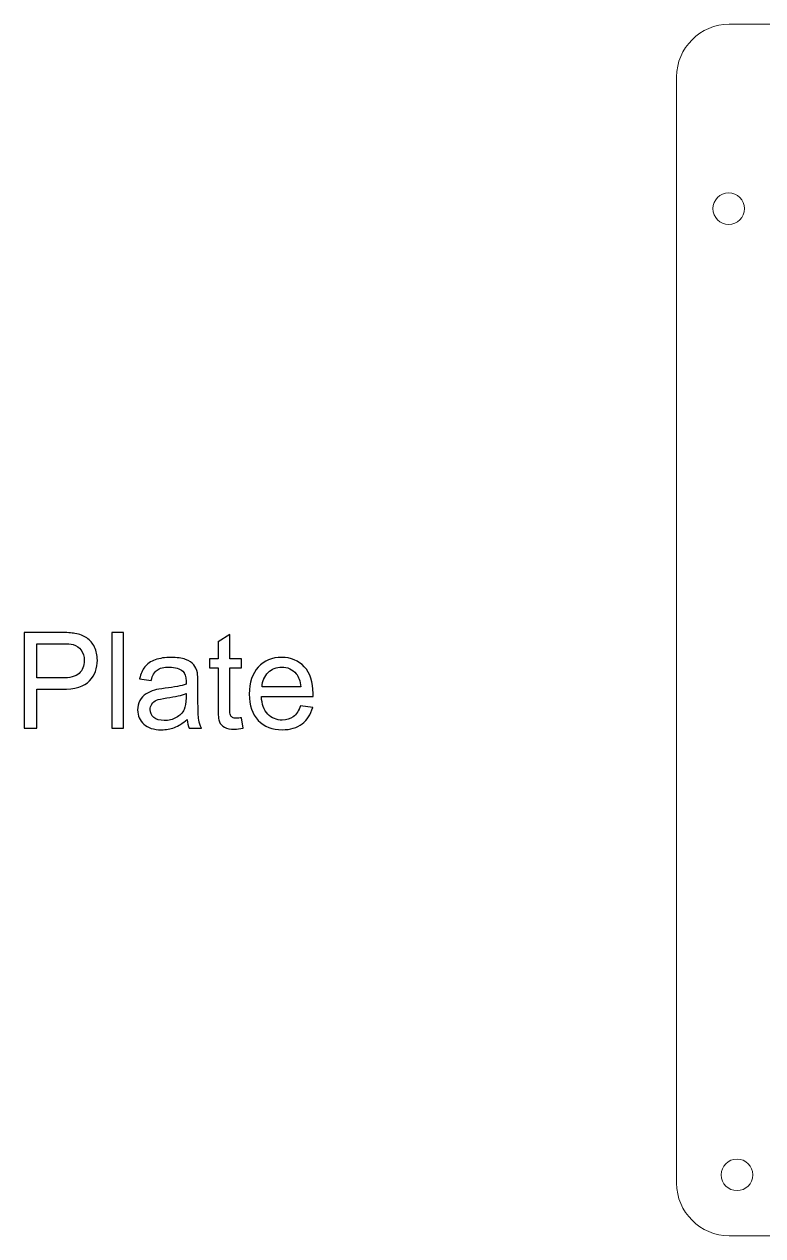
# Model space of a CAD drawing. Header units: millimetres. Extents: x -961 to -101, y 26 to 952.
# Drawn here: x -874.7 to -804.6, y 299.3 to 414.3 of the extents above; entities that cross this region are included whole.
import ezdxf

# ---------------------------------------------------------------- set-up
doc = ezdxf.new("R2010")
doc.units = ezdxf.units.MM
doc.header["$MEASUREMENT"] = 0
doc.layers.add('Layer 1', color=7, linetype='Continuous')

msp = doc.modelspace()

# ---------------------------------------------------------------- linework, layer by layer
at = {"layer": 'Layer 1', "color": 250, "lineweight": 9}
for centre in [(-807.7805, 396.8292), (-806.9927, 305.1119)]:
    msp.add_ellipse(centre, major_axis=(0, 1.5001), ratio=1, dxfattribs=at)
for points, knots in [([(-807.7337, 414.3293), (-807.7337, 414.3293), (-796.5336, 414.3293), (-796.5336, 414.3293), (-796.5336, 414.3293), (-793.7836, 414.3293), (-791.5337, 412.0793), (-791.5337, 409.3293), (-791.5337, 409.3293), (-791.5337, 409.3293), (-791.5337, 406.1293), (-791.5337, 406.1293), (-791.5337, 406.1293), (-791.5337, 406.1293), (-789.0337, 406.1293), (-789.0337, 406.1293), (-789.0337, 406.1293), (-789.0337, 406.1293), (-789.0337, 404.5793), (-789.0337, 404.5793), (-789.0337, 404.5793), (-789.0337, 404.5793), (-803.7337, 404.5793), (-803.7337, 404.5793), (-803.7337, 404.5793), (-803.7337, 404.5793), (-803.7337, 309.0794), (-803.7337, 309.0794), (-803.7337, 309.0794), (-803.7337, 309.0794), (-516.7337, 309.0794), (-516.7337, 309.0794), (-516.7337, 309.0794), (-516.7337, 309.0794), (-516.7337, 404.5793), (-516.7337, 404.5793), (-516.7337, 404.5793), (-516.7337, 404.5793), (-780.0337, 404.5793), (-780.0337, 404.5793), (-780.0337, 404.5793), (-780.0337, 404.5793), (-780.0337, 406.1293), (-780.0337, 406.1293), (-780.0337, 406.1293), (-780.0337, 406.1293), (-777.5337, 406.1293), (-777.5337, 406.1293), (-777.5337, 406.1293), (-777.5337, 406.1293), (-777.5337, 409.3293), (-777.5337, 409.3293), (-777.5337, 409.3293), (-777.5337, 412.0793), (-775.2837, 414.3293), (-772.5337, 414.3293), (-772.5337, 414.3293), (-772.5337, 414.3293), (-512.7337, 414.3293), (-512.7337, 414.3293), (-512.7337, 414.3293), (-509.9837, 414.3293), (-507.7337, 412.0793), (-507.7337, 409.3293), (-507.7337, 409.3293), (-507.7337, 409.3293), (-507.7337, 304.3294), (-507.7337, 304.3294), (-507.7337, 304.3294), (-507.7337, 301.5794), (-509.9837, 299.3294), (-512.7337, 299.3294), (-512.7337, 299.3294), (-512.7337, 299.3294), (-807.7337, 299.3294), (-807.7337, 299.3294), (-807.7337, 299.3294), (-810.4837, 299.3294), (-812.7337, 301.5794), (-812.7337, 304.3294), (-812.7337, 304.3294), (-812.7337, 304.3294), (-812.7337, 409.3293), (-812.7337, 409.3293), (-812.7337, 409.3293), (-812.7337, 412.0793), (-810.4837, 414.3293), (-807.7337, 414.3293)], [0, 0, 0, 0, 0.04347826, 0.04347826, 0.04347826, 0.04347826, 0.08695652, 0.08695652, 0.08695652, 0.08695652, 0.13043478, 0.13043478, 0.13043478, 0.13043478, 0.17391304, 0.17391304, 0.17391304, 0.17391304, 0.2173913, 0.2173913, 0.2173913, 0.2173913, 0.26086957, 0.26086957, 0.26086957, 0.26086957, 0.30434783, 0.30434783, 0.30434783, 0.30434783, 0.34782609, 0.34782609, 0.34782609, 0.34782609, 0.39130435, 0.39130435, 0.39130435, 0.39130435, 0.43478261, 0.43478261, 0.43478261, 0.43478261, 0.47826087, 0.47826087, 0.47826087, 0.47826087, 0.52173913, 0.52173913, 0.52173913, 0.52173913, 0.56521739, 0.56521739, 0.56521739, 0.56521739, 0.60869565, 0.60869565, 0.60869565, 0.60869565, 0.65217391, 0.65217391, 0.65217391, 0.65217391, 0.69565217, 0.69565217, 0.69565217, 0.69565217, 0.73913043, 0.73913043, 0.73913043, 0.73913043, 0.7826087, 0.7826087, 0.7826087, 0.7826087, 0.82608696, 0.82608696, 0.82608696, 0.82608696, 0.86956522, 0.86956522, 0.86956522, 0.86956522, 0.91304348, 0.91304348, 0.91304348, 0.91304348, 1, 1, 1, 1]), ([(-874.6841, 347.5), (-874.6841, 347.5), (-874.6841, 356.5932), (-874.6841, 356.5932), (-874.6841, 356.5932), (-874.6841, 356.5932), (-871.2509, 356.5932), (-871.2509, 356.5932), (-871.2509, 356.5932), (-870.6476, 356.5932), (-870.1862, 356.5636), (-869.8666, 356.5064), (-869.8666, 356.5064), (-869.4199, 356.4323), (-869.0453, 356.2905), (-868.7426, 356.0831), (-868.7426, 356.0831), (-868.4399, 355.8735), (-868.1965, 355.5814), (-868.0124, 355.2068), (-868.0124, 355.2068), (-867.8282, 354.8321), (-867.7372, 354.4194), (-867.7372, 353.9685), (-867.7372, 353.9685), (-867.7372, 353.1981), (-867.9827, 352.544), (-868.4759, 352.0106), (-868.4759, 352.0106), (-868.967, 351.4751), (-869.8581, 351.2084), (-871.145, 351.2084), (-871.145, 351.2084), (-871.145, 351.2084), (-873.4776, 351.2084), (-873.4776, 351.2084), (-873.4776, 351.2084), (-873.4776, 351.2084), (-873.4776, 347.5), (-873.4776, 347.5), (-873.4776, 347.5), (-873.4776, 347.5), (-874.6841, 347.5), (-874.6841, 347.5)], [0, 0, 0, 0, 0.08333333, 0.08333333, 0.08333333, 0.08333333, 0.16666667, 0.16666667, 0.16666667, 0.16666667, 0.25, 0.25, 0.25, 0.25, 0.33333333, 0.33333333, 0.33333333, 0.33333333, 0.41666667, 0.41666667, 0.41666667, 0.41666667, 0.5, 0.5, 0.5, 0.5, 0.58333333, 0.58333333, 0.58333333, 0.58333333, 0.66666667, 0.66666667, 0.66666667, 0.66666667, 0.75, 0.75, 0.75, 0.75, 0.83333333, 0.83333333, 0.83333333, 0.83333333, 1, 1, 1, 1]), ([(-866.3783, 347.5), (-866.3783, 347.5), (-866.3783, 356.5932), (-866.3783, 356.5932), (-866.3783, 356.5932), (-866.3783, 356.5932), (-865.2607, 356.5932), (-865.2607, 356.5932), (-865.2607, 356.5932), (-865.2607, 356.5932), (-865.2607, 347.5), (-865.2607, 347.5), (-865.2607, 347.5), (-865.2607, 347.5), (-866.3783, 347.5), (-866.3783, 347.5)], [0, 0, 0, 0, 0.2, 0.2, 0.2, 0.2, 0.4, 0.4, 0.4, 0.4, 0.6, 0.6, 0.6, 0.6, 1, 1, 1, 1]), ([(-873.4776, 352.2752), (-873.4776, 352.2752), (-871.1281, 352.2752), (-871.1281, 352.2752), (-871.1281, 352.2752), (-870.3492, 352.2752), (-869.7988, 352.4191), (-869.4707, 352.7091), (-869.4707, 352.7091), (-869.1448, 352.9991), (-868.9818, 353.4055), (-868.9818, 353.9326), (-868.9818, 353.9326), (-868.9818, 354.3114), (-869.077, 354.6374), (-869.2697, 354.9083), (-869.2697, 354.9083), (-869.4623, 355.1793), (-869.7163, 355.3592), (-870.0295, 355.446), (-870.0295, 355.446), (-870.2327, 355.4989), (-870.6074, 355.5264), (-871.1514, 355.5264), (-871.1514, 355.5264), (-871.1514, 355.5264), (-873.4776, 355.5264), (-873.4776, 355.5264), (-873.4776, 355.5264), (-873.4776, 355.5264), (-873.4776, 352.2752), (-873.4776, 352.2752)], [0, 0, 0, 0, 0.11111111, 0.11111111, 0.11111111, 0.11111111, 0.22222222, 0.22222222, 0.22222222, 0.22222222, 0.33333333, 0.33333333, 0.33333333, 0.33333333, 0.44444444, 0.44444444, 0.44444444, 0.44444444, 0.55555556, 0.55555556, 0.55555556, 0.55555556, 0.66666667, 0.66666667, 0.66666667, 0.66666667, 0.77777778, 0.77777778, 0.77777778, 0.77777778, 1, 1, 1, 1]), ([(-854.0424, 348.497), (-854.0424, 348.497), (-853.89, 347.5106), (-853.89, 347.5106), (-853.89, 347.5106), (-854.2033, 347.445), (-854.4848, 347.4111), (-854.7303, 347.4111), (-854.7303, 347.4111), (-855.1346, 347.4111), (-855.4479, 347.4746), (-855.6722, 347.6037), (-855.6722, 347.6037), (-855.8945, 347.7328), (-856.0511, 347.9001), (-856.1421, 348.1096), (-856.1421, 348.1096), (-856.2331, 348.3192), (-856.2776, 348.7594), (-856.2776, 349.4304), (-856.2776, 349.4304), (-856.2776, 349.4304), (-856.2776, 353.2277), (-856.2776, 353.2277), (-856.2776, 353.2277), (-856.2776, 353.2277), (-857.1031, 353.2277), (-857.1031, 353.2277), (-857.1031, 353.2277), (-857.1031, 353.2277), (-857.1031, 354.0913), (-857.1031, 354.0913), (-857.1031, 354.0913), (-857.1031, 354.0913), (-856.2776, 354.0913), (-856.2776, 354.0913), (-856.2776, 354.0913), (-856.2776, 354.0913), (-856.2776, 355.7211), (-856.2776, 355.7211), (-856.2776, 355.7211), (-856.2776, 355.7211), (-855.16, 356.3921), (-855.16, 356.3921), (-855.16, 356.3921), (-855.16, 356.3921), (-855.16, 354.0913), (-855.16, 354.0913), (-855.16, 354.0913), (-855.16, 354.0913), (-854.0424, 354.0913), (-854.0424, 354.0913), (-854.0424, 354.0913), (-854.0424, 354.0913), (-854.0424, 353.2277), (-854.0424, 353.2277), (-854.0424, 353.2277), (-854.0424, 353.2277), (-855.16, 353.2277), (-855.16, 353.2277), (-855.16, 353.2277), (-855.16, 353.2277), (-855.16, 349.3669), (-855.16, 349.3669), (-855.16, 349.3669), (-855.16, 349.0473), (-855.1409, 348.842), (-855.1007, 348.751), (-855.1007, 348.751), (-855.0626, 348.6599), (-854.9991, 348.588), (-854.9102, 348.5329), (-854.9102, 348.5329), (-854.8213, 348.48), (-854.6943, 348.4525), (-854.5292, 348.4525), (-854.5292, 348.4525), (-854.4065, 348.4525), (-854.2435, 348.4673), (-854.0424, 348.497)], [0, 0, 0, 0, 0.04761905, 0.04761905, 0.04761905, 0.04761905, 0.0952381, 0.0952381, 0.0952381, 0.0952381, 0.14285714, 0.14285714, 0.14285714, 0.14285714, 0.19047619, 0.19047619, 0.19047619, 0.19047619, 0.23809524, 0.23809524, 0.23809524, 0.23809524, 0.28571429, 0.28571429, 0.28571429, 0.28571429, 0.33333333, 0.33333333, 0.33333333, 0.33333333, 0.38095238, 0.38095238, 0.38095238, 0.38095238, 0.42857143, 0.42857143, 0.42857143, 0.42857143, 0.47619048, 0.47619048, 0.47619048, 0.47619048, 0.52380952, 0.52380952, 0.52380952, 0.52380952, 0.57142857, 0.57142857, 0.57142857, 0.57142857, 0.61904762, 0.61904762, 0.61904762, 0.61904762, 0.66666667, 0.66666667, 0.66666667, 0.66666667, 0.71428571, 0.71428571, 0.71428571, 0.71428571, 0.76190476, 0.76190476, 0.76190476, 0.76190476, 0.80952381, 0.80952381, 0.80952381, 0.80952381, 0.85714286, 0.85714286, 0.85714286, 0.85714286, 0.9047619, 0.9047619, 0.9047619, 0.9047619, 1, 1, 1, 1]), ([(-859.2261, 348.3255), (-859.641, 347.972), (-860.041, 347.7244), (-860.4241, 347.5783), (-860.4241, 347.5783), (-860.8072, 347.4323), (-861.2179, 347.3603), (-861.6581, 347.3603), (-861.6581, 347.3603), (-862.382, 347.3603), (-862.9387, 347.536), (-863.3282, 347.8895), (-863.3282, 347.8895), (-863.7177, 348.2408), (-863.9124, 348.6917), (-863.9124, 349.2399), (-863.9124, 349.2399), (-863.9124, 349.5616), (-863.8383, 349.8559), (-863.6923, 350.1226), (-863.6923, 350.1226), (-863.5441, 350.3893), (-863.3515, 350.6009), (-863.1144, 350.7618), (-863.1144, 350.7618), (-862.8752, 350.9227), (-862.6085, 351.0454), (-862.3101, 351.128), (-862.3101, 351.128), (-862.0899, 351.1851), (-861.7576, 351.2402), (-861.3152, 351.2952), (-861.3152, 351.2952), (-860.4135, 351.401), (-859.7468, 351.5301), (-859.3213, 351.6783), (-859.3213, 351.6783), (-859.3171, 351.8307), (-859.315, 351.9281), (-859.315, 351.9683), (-859.315, 351.9683), (-859.315, 352.4213), (-859.4208, 352.7409), (-859.6325, 352.9271), (-859.6325, 352.9271), (-859.9182, 353.179), (-860.3437, 353.3039), (-860.9067, 353.3039), (-860.9067, 353.3039), (-861.4338, 353.3039), (-861.8232, 353.2108), (-862.073, 353.0266), (-862.073, 353.0266), (-862.3249, 352.8425), (-862.509, 352.5165), (-862.6297, 352.0466), (-862.6297, 352.0466), (-862.6297, 352.0466), (-863.7219, 352.199), (-863.7219, 352.199), (-863.7219, 352.199), (-863.6224, 352.6668), (-863.4594, 353.0457), (-863.2308, 353.3335), (-863.2308, 353.3335), (-863.0022, 353.6214), (-862.672, 353.8415), (-862.2402, 353.9982), (-862.2402, 353.9982), (-861.8105, 354.1527), (-861.3089, 354.231), (-860.7416, 354.231), (-860.7416, 354.231), (-860.1786, 354.231), (-859.7193, 354.1654), (-859.3658, 354.032), (-859.3658, 354.032), (-859.0144, 353.8987), (-858.7541, 353.7336), (-858.589, 353.5325), (-858.589, 353.5325), (-858.4239, 353.3314), (-858.3075, 353.0774), (-858.2397, 352.7705), (-858.2397, 352.7705), (-858.2037, 352.58), (-858.1847, 352.2371), (-858.1847, 351.7439), (-858.1847, 351.7439), (-858.1847, 351.7439), (-858.1847, 350.2623), (-858.1847, 350.2623), (-858.1847, 350.2623), (-858.1847, 349.2272), (-858.1614, 348.5732), (-858.1148, 348.2959), (-858.1148, 348.2959), (-858.0704, 348.0186), (-857.9773, 347.754), (-857.8418, 347.5), (-857.8418, 347.5), (-857.8418, 347.5), (-859.0102, 347.5), (-859.0102, 347.5), (-859.0102, 347.5), (-859.1224, 347.735), (-859.1943, 348.0101), (-859.2261, 348.3255)], [0, 0, 0, 0, 0.03571429, 0.03571429, 0.03571429, 0.03571429, 0.07142857, 0.07142857, 0.07142857, 0.07142857, 0.10714286, 0.10714286, 0.10714286, 0.10714286, 0.14285714, 0.14285714, 0.14285714, 0.14285714, 0.17857143, 0.17857143, 0.17857143, 0.17857143, 0.21428571, 0.21428571, 0.21428571, 0.21428571, 0.25, 0.25, 0.25, 0.25, 0.28571429, 0.28571429, 0.28571429, 0.28571429, 0.32142857, 0.32142857, 0.32142857, 0.32142857, 0.35714286, 0.35714286, 0.35714286, 0.35714286, 0.39285714, 0.39285714, 0.39285714, 0.39285714, 0.42857143, 0.42857143, 0.42857143, 0.42857143, 0.46428571, 0.46428571, 0.46428571, 0.46428571, 0.5, 0.5, 0.5, 0.5, 0.53571429, 0.53571429, 0.53571429, 0.53571429, 0.57142857, 0.57142857, 0.57142857, 0.57142857, 0.60714286, 0.60714286, 0.60714286, 0.60714286, 0.64285714, 0.64285714, 0.64285714, 0.64285714, 0.67857143, 0.67857143, 0.67857143, 0.67857143, 0.71428571, 0.71428571, 0.71428571, 0.71428571, 0.75, 0.75, 0.75, 0.75, 0.78571429, 0.78571429, 0.78571429, 0.78571429, 0.82142857, 0.82142857, 0.82142857, 0.82142857, 0.85714286, 0.85714286, 0.85714286, 0.85714286, 0.89285714, 0.89285714, 0.89285714, 0.89285714, 0.92857143, 0.92857143, 0.92857143, 0.92857143, 1, 1, 1, 1]), ([(-848.4438, 349.6336), (-848.4438, 349.6336), (-847.2881, 349.4812), (-847.2881, 349.4812), (-847.2881, 349.4812), (-847.468, 348.8102), (-847.8046, 348.2874), (-848.2956, 347.917), (-848.2956, 347.917), (-848.7867, 347.5466), (-849.4132, 347.3603), (-850.1773, 347.3603), (-850.1773, 347.3603), (-851.1383, 347.3603), (-851.9003, 347.6566), (-852.4633, 348.2493), (-852.4633, 348.2493), (-853.0264, 348.8399), (-853.3079, 349.6717), (-853.3079, 350.7406), (-853.3079, 350.7406), (-853.3079, 351.8455), (-853.0243, 352.7049), (-852.4549, 353.3145), (-852.4549, 353.3145), (-851.8855, 353.9262), (-851.1468, 354.231), (-850.2387, 354.231), (-850.2387, 354.231), (-849.3603, 354.231), (-848.6428, 353.9326), (-848.0861, 353.3335), (-848.0861, 353.3335), (-847.5294, 352.7345), (-847.25, 351.8921), (-847.25, 350.8062), (-847.25, 350.8062), (-847.25, 350.7406), (-847.2521, 350.6411), (-847.2563, 350.5099), (-847.2563, 350.5099), (-847.2563, 350.5099), (-852.1649, 350.5099), (-852.1649, 350.5099), (-852.1649, 350.5099), (-852.1226, 349.7881), (-851.9194, 349.2336), (-851.5511, 348.8504), (-851.5511, 348.8504), (-851.1849, 348.4673), (-850.7256, 348.2747), (-850.1773, 348.2747), (-850.1773, 348.2747), (-849.7688, 348.2747), (-849.4196, 348.3827), (-849.1317, 348.5986), (-849.1317, 348.5986), (-848.8417, 348.8145), (-848.6131, 349.1595), (-848.4438, 349.6336)], [0, 0, 0, 0, 0.0625, 0.0625, 0.0625, 0.0625, 0.125, 0.125, 0.125, 0.125, 0.1875, 0.1875, 0.1875, 0.1875, 0.25, 0.25, 0.25, 0.25, 0.3125, 0.3125, 0.3125, 0.3125, 0.375, 0.375, 0.375, 0.375, 0.4375, 0.4375, 0.4375, 0.4375, 0.5, 0.5, 0.5, 0.5, 0.5625, 0.5625, 0.5625, 0.5625, 0.625, 0.625, 0.625, 0.625, 0.6875, 0.6875, 0.6875, 0.6875, 0.75, 0.75, 0.75, 0.75, 0.8125, 0.8125, 0.8125, 0.8125, 0.875, 0.875, 0.875, 0.875, 1, 1, 1, 1]), ([(-852.1014, 351.4243), (-852.1014, 351.4243), (-848.4311, 351.4243), (-848.4311, 351.4243), (-848.4311, 351.4243), (-848.4798, 351.9789), (-848.6216, 352.3937), (-848.8523, 352.671), (-848.8523, 352.671), (-849.2058, 353.1007), (-849.6672, 353.3166), (-850.2324, 353.3166), (-850.2324, 353.3166), (-850.7446, 353.3166), (-851.1743, 353.1452), (-851.5235, 352.8023), (-851.5235, 352.8023), (-851.8707, 352.4594), (-852.0633, 352), (-852.1014, 351.4243)], [0, 0, 0, 0, 0.16666667, 0.16666667, 0.16666667, 0.16666667, 0.33333333, 0.33333333, 0.33333333, 0.33333333, 0.5, 0.5, 0.5, 0.5, 0.66666667, 0.66666667, 0.66666667, 0.66666667, 1, 1, 1, 1]), ([(-859.315, 350.802), (-859.7214, 350.6369), (-860.331, 350.4972), (-861.1438, 350.3829), (-861.1438, 350.3829), (-861.6052, 350.3173), (-861.9312, 350.2432), (-862.1217, 350.1607), (-862.1217, 350.1607), (-862.3122, 350.0781), (-862.4582, 349.9575), (-862.562, 349.8008), (-862.562, 349.8008), (-862.6657, 349.6421), (-862.7186, 349.4664), (-862.7186, 349.2717), (-862.7186, 349.2717), (-862.7186, 348.9774), (-862.6064, 348.7298), (-862.3799, 348.5329), (-862.3799, 348.5329), (-862.1534, 348.3361), (-861.8232, 348.2366), (-861.3893, 348.2366), (-861.3893, 348.2366), (-860.9596, 348.2366), (-860.5765, 348.3297), (-860.24, 348.5181), (-860.24, 348.5181), (-859.9055, 348.7044), (-859.6579, 348.9605), (-859.5013, 349.2844), (-859.5013, 349.2844), (-859.3806, 349.5362), (-859.3213, 349.9067), (-859.3213, 350.3956), (-859.3213, 350.3956), (-859.3213, 350.3956), (-859.315, 350.802), (-859.315, 350.802)], [0, 0, 0, 0, 0.09090909, 0.09090909, 0.09090909, 0.09090909, 0.18181818, 0.18181818, 0.18181818, 0.18181818, 0.27272727, 0.27272727, 0.27272727, 0.27272727, 0.36363636, 0.36363636, 0.36363636, 0.36363636, 0.45454545, 0.45454545, 0.45454545, 0.45454545, 0.54545455, 0.54545455, 0.54545455, 0.54545455, 0.63636364, 0.63636364, 0.63636364, 0.63636364, 0.72727273, 0.72727273, 0.72727273, 0.72727273, 0.81818182, 0.81818182, 0.81818182, 0.81818182, 1, 1, 1, 1])]:
    msp.add_open_spline(points, degree=3, knots=knots, dxfattribs=at)
at = {"layer": 'Layer 1', "color": 250}
for points, knots in [([(-874.6841, 347.5), (-874.6841, 347.5), (-874.6841, 356.5932), (-874.6841, 356.5932), (-874.6841, 356.5932), (-874.6841, 356.5932), (-871.2509, 356.5932), (-871.2509, 356.5932), (-871.2509, 356.5932), (-870.6476, 356.5932), (-870.1862, 356.5636), (-869.8666, 356.5064), (-869.8666, 356.5064), (-869.4199, 356.4323), (-869.0453, 356.2905), (-868.7426, 356.0831), (-868.7426, 356.0831), (-868.4399, 355.8735), (-868.1965, 355.5814), (-868.0124, 355.2068), (-868.0124, 355.2068), (-867.8282, 354.8321), (-867.7372, 354.4194), (-867.7372, 353.9685), (-867.7372, 353.9685), (-867.7372, 353.1981), (-867.9827, 352.544), (-868.4759, 352.0106), (-868.4759, 352.0106), (-868.967, 351.4751), (-869.8581, 351.2084), (-871.145, 351.2084), (-871.145, 351.2084), (-871.145, 351.2084), (-873.4776, 351.2084), (-873.4776, 351.2084), (-873.4776, 351.2084), (-873.4776, 351.2084), (-873.4776, 347.5), (-873.4776, 347.5), (-873.4776, 347.5), (-873.4776, 347.5), (-874.6841, 347.5), (-874.6841, 347.5)], [0, 0, 0, 0, 0.08333333, 0.08333333, 0.08333333, 0.08333333, 0.16666667, 0.16666667, 0.16666667, 0.16666667, 0.25, 0.25, 0.25, 0.25, 0.33333333, 0.33333333, 0.33333333, 0.33333333, 0.41666667, 0.41666667, 0.41666667, 0.41666667, 0.5, 0.5, 0.5, 0.5, 0.58333333, 0.58333333, 0.58333333, 0.58333333, 0.66666667, 0.66666667, 0.66666667, 0.66666667, 0.75, 0.75, 0.75, 0.75, 0.83333333, 0.83333333, 0.83333333, 0.83333333, 1, 1, 1, 1]), ([(-866.3783, 347.5), (-866.3783, 347.5), (-866.3783, 356.5932), (-866.3783, 356.5932), (-866.3783, 356.5932), (-866.3783, 356.5932), (-865.2607, 356.5932), (-865.2607, 356.5932), (-865.2607, 356.5932), (-865.2607, 356.5932), (-865.2607, 347.5), (-865.2607, 347.5), (-865.2607, 347.5), (-865.2607, 347.5), (-866.3783, 347.5), (-866.3783, 347.5)], [0, 0, 0, 0, 0.2, 0.2, 0.2, 0.2, 0.4, 0.4, 0.4, 0.4, 0.6, 0.6, 0.6, 0.6, 1, 1, 1, 1]), ([(-873.4776, 352.2752), (-873.4776, 352.2752), (-871.1281, 352.2752), (-871.1281, 352.2752), (-871.1281, 352.2752), (-870.3492, 352.2752), (-869.7988, 352.4191), (-869.4707, 352.7091), (-869.4707, 352.7091), (-869.1448, 352.9991), (-868.9818, 353.4055), (-868.9818, 353.9326), (-868.9818, 353.9326), (-868.9818, 354.3114), (-869.077, 354.6374), (-869.2697, 354.9083), (-869.2697, 354.9083), (-869.4623, 355.1793), (-869.7163, 355.3592), (-870.0295, 355.446), (-870.0295, 355.446), (-870.2327, 355.4989), (-870.6074, 355.5264), (-871.1514, 355.5264), (-871.1514, 355.5264), (-871.1514, 355.5264), (-873.4776, 355.5264), (-873.4776, 355.5264), (-873.4776, 355.5264), (-873.4776, 355.5264), (-873.4776, 352.2752), (-873.4776, 352.2752)], [0, 0, 0, 0, 0.11111111, 0.11111111, 0.11111111, 0.11111111, 0.22222222, 0.22222222, 0.22222222, 0.22222222, 0.33333333, 0.33333333, 0.33333333, 0.33333333, 0.44444444, 0.44444444, 0.44444444, 0.44444444, 0.55555556, 0.55555556, 0.55555556, 0.55555556, 0.66666667, 0.66666667, 0.66666667, 0.66666667, 0.77777778, 0.77777778, 0.77777778, 0.77777778, 1, 1, 1, 1]), ([(-854.0424, 348.497), (-854.0424, 348.497), (-853.89, 347.5106), (-853.89, 347.5106), (-853.89, 347.5106), (-854.2033, 347.445), (-854.4848, 347.4111), (-854.7303, 347.4111), (-854.7303, 347.4111), (-855.1346, 347.4111), (-855.4479, 347.4746), (-855.6722, 347.6037), (-855.6722, 347.6037), (-855.8945, 347.7328), (-856.0511, 347.9001), (-856.1421, 348.1096), (-856.1421, 348.1096), (-856.2331, 348.3192), (-856.2776, 348.7594), (-856.2776, 349.4304), (-856.2776, 349.4304), (-856.2776, 349.4304), (-856.2776, 353.2277), (-856.2776, 353.2277), (-856.2776, 353.2277), (-856.2776, 353.2277), (-857.1031, 353.2277), (-857.1031, 353.2277), (-857.1031, 353.2277), (-857.1031, 353.2277), (-857.1031, 354.0913), (-857.1031, 354.0913), (-857.1031, 354.0913), (-857.1031, 354.0913), (-856.2776, 354.0913), (-856.2776, 354.0913), (-856.2776, 354.0913), (-856.2776, 354.0913), (-856.2776, 355.7211), (-856.2776, 355.7211), (-856.2776, 355.7211), (-856.2776, 355.7211), (-855.16, 356.3921), (-855.16, 356.3921), (-855.16, 356.3921), (-855.16, 356.3921), (-855.16, 354.0913), (-855.16, 354.0913), (-855.16, 354.0913), (-855.16, 354.0913), (-854.0424, 354.0913), (-854.0424, 354.0913), (-854.0424, 354.0913), (-854.0424, 354.0913), (-854.0424, 353.2277), (-854.0424, 353.2277), (-854.0424, 353.2277), (-854.0424, 353.2277), (-855.16, 353.2277), (-855.16, 353.2277), (-855.16, 353.2277), (-855.16, 353.2277), (-855.16, 349.3669), (-855.16, 349.3669), (-855.16, 349.3669), (-855.16, 349.0473), (-855.1409, 348.842), (-855.1007, 348.751), (-855.1007, 348.751), (-855.0626, 348.6599), (-854.9991, 348.588), (-854.9102, 348.5329), (-854.9102, 348.5329), (-854.8213, 348.48), (-854.6943, 348.4525), (-854.5292, 348.4525), (-854.5292, 348.4525), (-854.4065, 348.4525), (-854.2435, 348.4673), (-854.0424, 348.497)], [0, 0, 0, 0, 0.04761905, 0.04761905, 0.04761905, 0.04761905, 0.0952381, 0.0952381, 0.0952381, 0.0952381, 0.14285714, 0.14285714, 0.14285714, 0.14285714, 0.19047619, 0.19047619, 0.19047619, 0.19047619, 0.23809524, 0.23809524, 0.23809524, 0.23809524, 0.28571429, 0.28571429, 0.28571429, 0.28571429, 0.33333333, 0.33333333, 0.33333333, 0.33333333, 0.38095238, 0.38095238, 0.38095238, 0.38095238, 0.42857143, 0.42857143, 0.42857143, 0.42857143, 0.47619048, 0.47619048, 0.47619048, 0.47619048, 0.52380952, 0.52380952, 0.52380952, 0.52380952, 0.57142857, 0.57142857, 0.57142857, 0.57142857, 0.61904762, 0.61904762, 0.61904762, 0.61904762, 0.66666667, 0.66666667, 0.66666667, 0.66666667, 0.71428571, 0.71428571, 0.71428571, 0.71428571, 0.76190476, 0.76190476, 0.76190476, 0.76190476, 0.80952381, 0.80952381, 0.80952381, 0.80952381, 0.85714286, 0.85714286, 0.85714286, 0.85714286, 0.9047619, 0.9047619, 0.9047619, 0.9047619, 1, 1, 1, 1]), ([(-859.2261, 348.3255), (-859.641, 347.972), (-860.041, 347.7244), (-860.4241, 347.5783), (-860.4241, 347.5783), (-860.8072, 347.4323), (-861.2179, 347.3603), (-861.6581, 347.3603), (-861.6581, 347.3603), (-862.382, 347.3603), (-862.9387, 347.536), (-863.3282, 347.8895), (-863.3282, 347.8895), (-863.7177, 348.2408), (-863.9124, 348.6917), (-863.9124, 349.2399), (-863.9124, 349.2399), (-863.9124, 349.5616), (-863.8383, 349.8559), (-863.6923, 350.1226), (-863.6923, 350.1226), (-863.5441, 350.3893), (-863.3515, 350.6009), (-863.1144, 350.7618), (-863.1144, 350.7618), (-862.8752, 350.9227), (-862.6085, 351.0454), (-862.3101, 351.128), (-862.3101, 351.128), (-862.0899, 351.1851), (-861.7576, 351.2402), (-861.3152, 351.2952), (-861.3152, 351.2952), (-860.4135, 351.401), (-859.7468, 351.5301), (-859.3213, 351.6783), (-859.3213, 351.6783), (-859.3171, 351.8307), (-859.315, 351.9281), (-859.315, 351.9683), (-859.315, 351.9683), (-859.315, 352.4213), (-859.4208, 352.7409), (-859.6325, 352.9271), (-859.6325, 352.9271), (-859.9182, 353.179), (-860.3437, 353.3039), (-860.9067, 353.3039), (-860.9067, 353.3039), (-861.4338, 353.3039), (-861.8232, 353.2108), (-862.073, 353.0266), (-862.073, 353.0266), (-862.3249, 352.8425), (-862.509, 352.5165), (-862.6297, 352.0466), (-862.6297, 352.0466), (-862.6297, 352.0466), (-863.7219, 352.199), (-863.7219, 352.199), (-863.7219, 352.199), (-863.6224, 352.6668), (-863.4594, 353.0457), (-863.2308, 353.3335), (-863.2308, 353.3335), (-863.0022, 353.6214), (-862.672, 353.8415), (-862.2402, 353.9982), (-862.2402, 353.9982), (-861.8105, 354.1527), (-861.3089, 354.231), (-860.7416, 354.231), (-860.7416, 354.231), (-860.1786, 354.231), (-859.7193, 354.1654), (-859.3658, 354.032), (-859.3658, 354.032), (-859.0144, 353.8987), (-858.7541, 353.7336), (-858.589, 353.5325), (-858.589, 353.5325), (-858.4239, 353.3314), (-858.3075, 353.0774), (-858.2397, 352.7705), (-858.2397, 352.7705), (-858.2037, 352.58), (-858.1847, 352.2371), (-858.1847, 351.7439), (-858.1847, 351.7439), (-858.1847, 351.7439), (-858.1847, 350.2623), (-858.1847, 350.2623), (-858.1847, 350.2623), (-858.1847, 349.2272), (-858.1614, 348.5732), (-858.1148, 348.2959), (-858.1148, 348.2959), (-858.0704, 348.0186), (-857.9773, 347.754), (-857.8418, 347.5), (-857.8418, 347.5), (-857.8418, 347.5), (-859.0102, 347.5), (-859.0102, 347.5), (-859.0102, 347.5), (-859.1224, 347.735), (-859.1943, 348.0101), (-859.2261, 348.3255)], [0, 0, 0, 0, 0.03571429, 0.03571429, 0.03571429, 0.03571429, 0.07142857, 0.07142857, 0.07142857, 0.07142857, 0.10714286, 0.10714286, 0.10714286, 0.10714286, 0.14285714, 0.14285714, 0.14285714, 0.14285714, 0.17857143, 0.17857143, 0.17857143, 0.17857143, 0.21428571, 0.21428571, 0.21428571, 0.21428571, 0.25, 0.25, 0.25, 0.25, 0.28571429, 0.28571429, 0.28571429, 0.28571429, 0.32142857, 0.32142857, 0.32142857, 0.32142857, 0.35714286, 0.35714286, 0.35714286, 0.35714286, 0.39285714, 0.39285714, 0.39285714, 0.39285714, 0.42857143, 0.42857143, 0.42857143, 0.42857143, 0.46428571, 0.46428571, 0.46428571, 0.46428571, 0.5, 0.5, 0.5, 0.5, 0.53571429, 0.53571429, 0.53571429, 0.53571429, 0.57142857, 0.57142857, 0.57142857, 0.57142857, 0.60714286, 0.60714286, 0.60714286, 0.60714286, 0.64285714, 0.64285714, 0.64285714, 0.64285714, 0.67857143, 0.67857143, 0.67857143, 0.67857143, 0.71428571, 0.71428571, 0.71428571, 0.71428571, 0.75, 0.75, 0.75, 0.75, 0.78571429, 0.78571429, 0.78571429, 0.78571429, 0.82142857, 0.82142857, 0.82142857, 0.82142857, 0.85714286, 0.85714286, 0.85714286, 0.85714286, 0.89285714, 0.89285714, 0.89285714, 0.89285714, 0.92857143, 0.92857143, 0.92857143, 0.92857143, 1, 1, 1, 1]), ([(-848.4438, 349.6336), (-848.4438, 349.6336), (-847.2881, 349.4812), (-847.2881, 349.4812), (-847.2881, 349.4812), (-847.468, 348.8102), (-847.8046, 348.2874), (-848.2956, 347.917), (-848.2956, 347.917), (-848.7867, 347.5466), (-849.4132, 347.3603), (-850.1773, 347.3603), (-850.1773, 347.3603), (-851.1383, 347.3603), (-851.9003, 347.6566), (-852.4633, 348.2493), (-852.4633, 348.2493), (-853.0264, 348.8399), (-853.3079, 349.6717), (-853.3079, 350.7406), (-853.3079, 350.7406), (-853.3079, 351.8455), (-853.0243, 352.7049), (-852.4549, 353.3145), (-852.4549, 353.3145), (-851.8855, 353.9262), (-851.1468, 354.231), (-850.2387, 354.231), (-850.2387, 354.231), (-849.3603, 354.231), (-848.6428, 353.9326), (-848.0861, 353.3335), (-848.0861, 353.3335), (-847.5294, 352.7345), (-847.25, 351.8921), (-847.25, 350.8062), (-847.25, 350.8062), (-847.25, 350.7406), (-847.2521, 350.6411), (-847.2563, 350.5099), (-847.2563, 350.5099), (-847.2563, 350.5099), (-852.1649, 350.5099), (-852.1649, 350.5099), (-852.1649, 350.5099), (-852.1226, 349.7881), (-851.9194, 349.2336), (-851.5511, 348.8504), (-851.5511, 348.8504), (-851.1849, 348.4673), (-850.7256, 348.2747), (-850.1773, 348.2747), (-850.1773, 348.2747), (-849.7688, 348.2747), (-849.4196, 348.3827), (-849.1317, 348.5986), (-849.1317, 348.5986), (-848.8417, 348.8145), (-848.6131, 349.1595), (-848.4438, 349.6336)], [0, 0, 0, 0, 0.0625, 0.0625, 0.0625, 0.0625, 0.125, 0.125, 0.125, 0.125, 0.1875, 0.1875, 0.1875, 0.1875, 0.25, 0.25, 0.25, 0.25, 0.3125, 0.3125, 0.3125, 0.3125, 0.375, 0.375, 0.375, 0.375, 0.4375, 0.4375, 0.4375, 0.4375, 0.5, 0.5, 0.5, 0.5, 0.5625, 0.5625, 0.5625, 0.5625, 0.625, 0.625, 0.625, 0.625, 0.6875, 0.6875, 0.6875, 0.6875, 0.75, 0.75, 0.75, 0.75, 0.8125, 0.8125, 0.8125, 0.8125, 0.875, 0.875, 0.875, 0.875, 1, 1, 1, 1]), ([(-852.1014, 351.4243), (-852.1014, 351.4243), (-848.4311, 351.4243), (-848.4311, 351.4243), (-848.4311, 351.4243), (-848.4798, 351.9789), (-848.6216, 352.3937), (-848.8523, 352.671), (-848.8523, 352.671), (-849.2058, 353.1007), (-849.6672, 353.3166), (-850.2324, 353.3166), (-850.2324, 353.3166), (-850.7446, 353.3166), (-851.1743, 353.1452), (-851.5235, 352.8023), (-851.5235, 352.8023), (-851.8707, 352.4594), (-852.0633, 352), (-852.1014, 351.4243)], [0, 0, 0, 0, 0.16666667, 0.16666667, 0.16666667, 0.16666667, 0.33333333, 0.33333333, 0.33333333, 0.33333333, 0.5, 0.5, 0.5, 0.5, 0.66666667, 0.66666667, 0.66666667, 0.66666667, 1, 1, 1, 1]), ([(-859.315, 350.802), (-859.7214, 350.6369), (-860.331, 350.4972), (-861.1438, 350.3829), (-861.1438, 350.3829), (-861.6052, 350.3173), (-861.9312, 350.2432), (-862.1217, 350.1607), (-862.1217, 350.1607), (-862.3122, 350.0781), (-862.4582, 349.9575), (-862.562, 349.8008), (-862.562, 349.8008), (-862.6657, 349.6421), (-862.7186, 349.4664), (-862.7186, 349.2717), (-862.7186, 349.2717), (-862.7186, 348.9774), (-862.6064, 348.7298), (-862.3799, 348.5329), (-862.3799, 348.5329), (-862.1534, 348.3361), (-861.8232, 348.2366), (-861.3893, 348.2366), (-861.3893, 348.2366), (-860.9596, 348.2366), (-860.5765, 348.3297), (-860.24, 348.5181), (-860.24, 348.5181), (-859.9055, 348.7044), (-859.6579, 348.9605), (-859.5013, 349.2844), (-859.5013, 349.2844), (-859.3806, 349.5362), (-859.3213, 349.9067), (-859.3213, 350.3956), (-859.3213, 350.3956), (-859.3213, 350.3956), (-859.315, 350.802), (-859.315, 350.802)], [0, 0, 0, 0, 0.09090909, 0.09090909, 0.09090909, 0.09090909, 0.18181818, 0.18181818, 0.18181818, 0.18181818, 0.27272727, 0.27272727, 0.27272727, 0.27272727, 0.36363636, 0.36363636, 0.36363636, 0.36363636, 0.45454545, 0.45454545, 0.45454545, 0.45454545, 0.54545455, 0.54545455, 0.54545455, 0.54545455, 0.63636364, 0.63636364, 0.63636364, 0.63636364, 0.72727273, 0.72727273, 0.72727273, 0.72727273, 0.81818182, 0.81818182, 0.81818182, 0.81818182, 1, 1, 1, 1])]:
    msp.add_open_spline(points, degree=3, knots=knots, dxfattribs=at)

doc.saveas('drawing.dxf')
